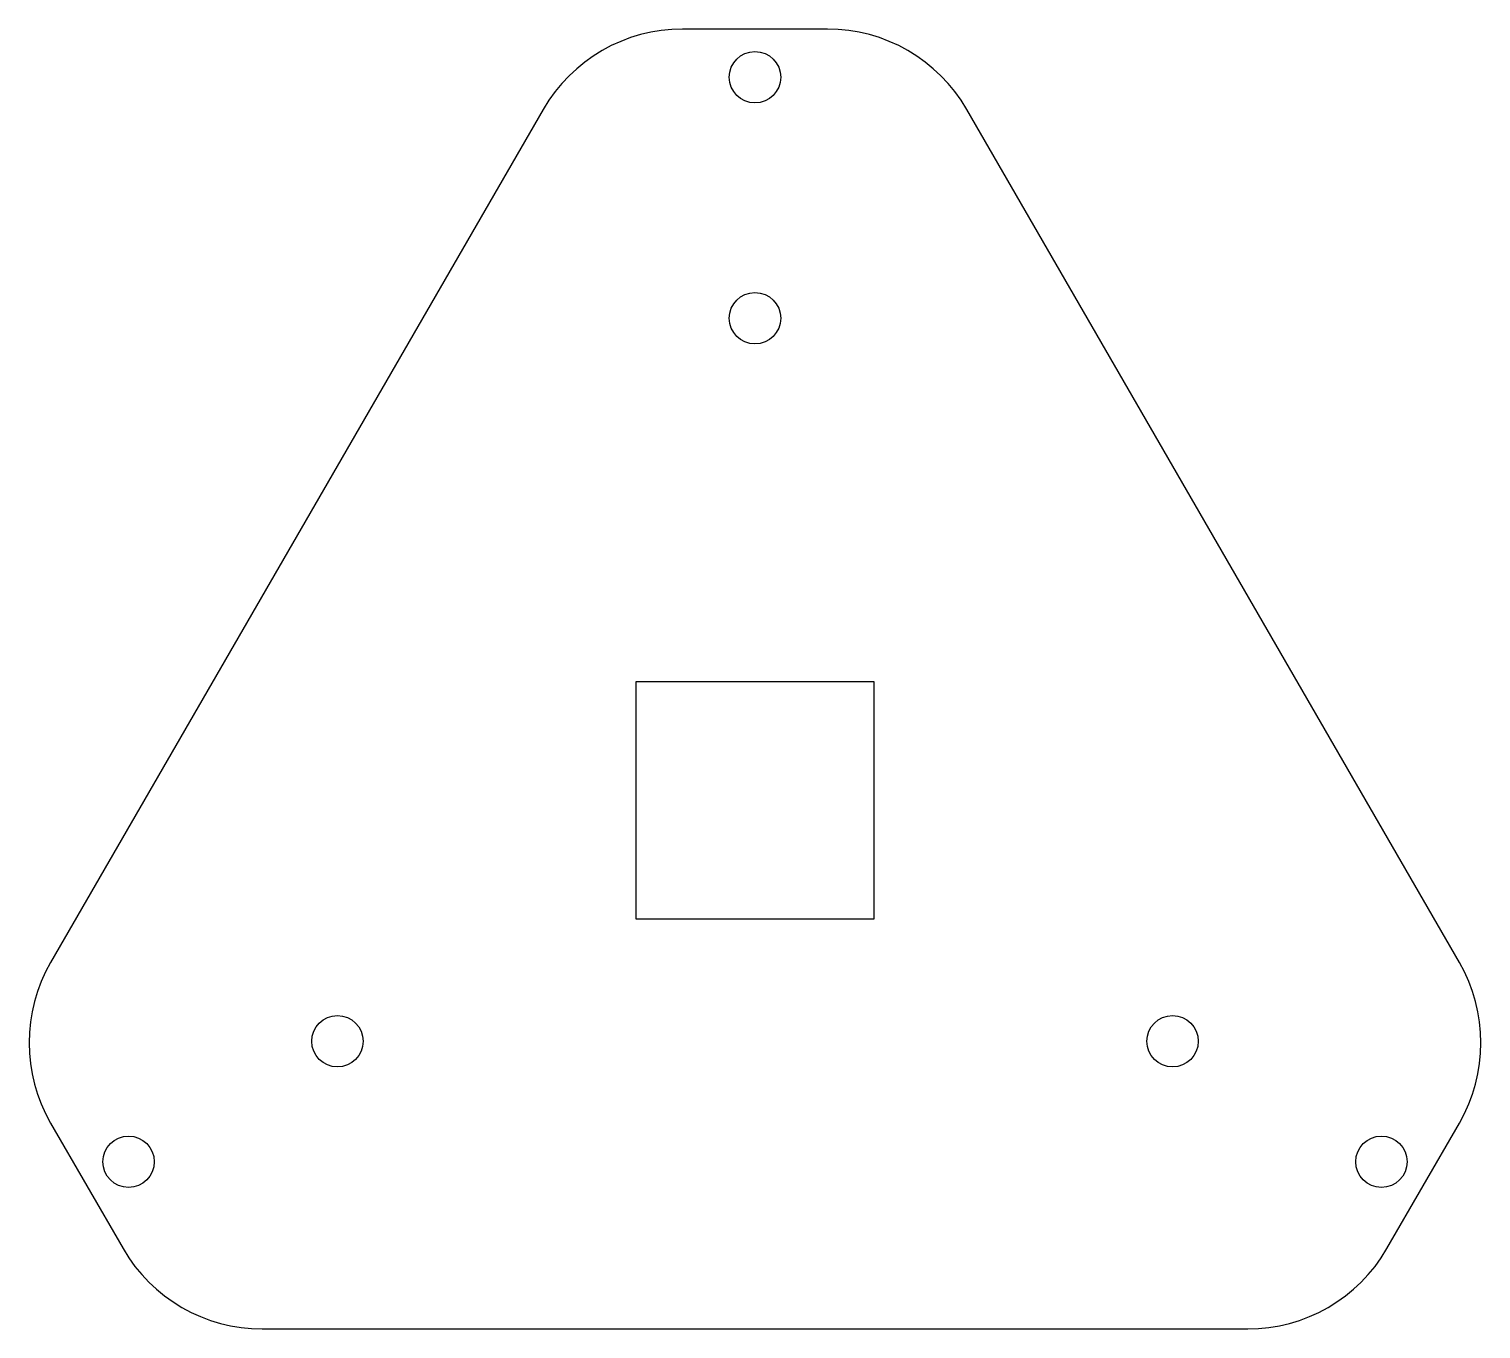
# Model space of a CAD drawing. Header units: millimetres. Extents: x -45.2 to 45.2, y -32.9 to 48.
import ezdxf

# ---------------------------------------------------------------- set-up
doc = ezdxf.new("R2010")
doc.units = ezdxf.units.MM

msp = doc.modelspace()

# ---------------------------------------------------------------- linework, layer by layer
msp.add_lwpolyline([(-43.825, -20.093), (-39.314, -27.907, 0.267949), (-30.653, -32.907), (30.653, -32.907, 0.267949), (39.314, -27.907), (43.825, -20.093, 0.267949), (43.825, -10.093), (13.172, 43, 0.267949), (4.511, 48), (-4.511, 48, 0.267949), (-13.172, 43), (-43.825, -10.093, 0.267949)], format="xyb", close=True)
msp.add_lwpolyline([(7.4, -7.4), (-7.4, -7.4), (-7.4, 7.4), (7.4, 7.4)], close=True)
for centre in [(0, 45), (0, 30), (-25.981, -15), (25.981, -15), (-38.971, -22.5), (38.971, -22.5)]:
    msp.add_circle(centre, 1.6)

doc.saveas('drawing.dxf')
